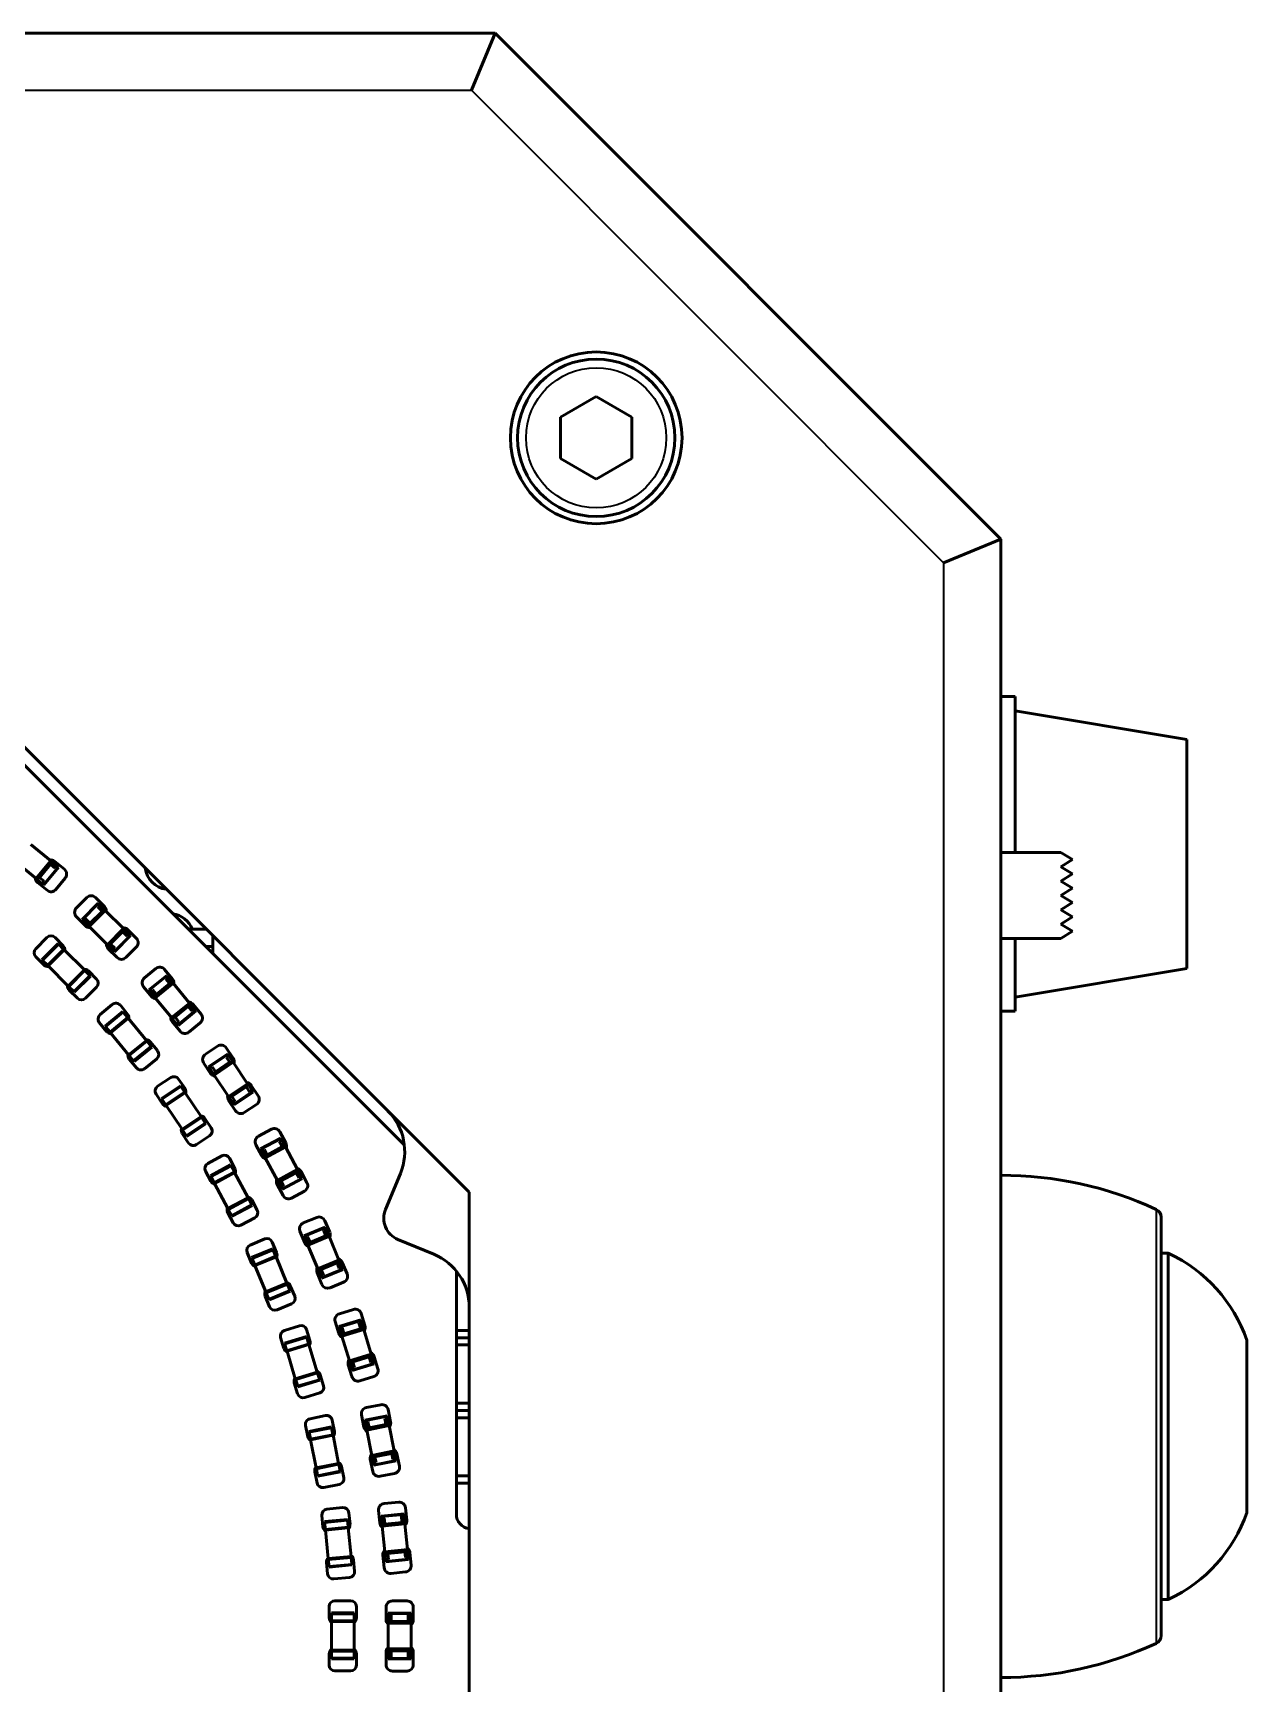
# Model space of a CAD drawing. Header units: inches. Extents: x -20.7 to 49, y -43 to 17.2.
# Drawn here: x 21.24 to 26.25, y -18.86 to -12.05 of the extents above; entities that cross this region are included whole.
import ezdxf

# ---------------------------------------------------------------- set-up
doc = ezdxf.new("R2010")
doc.units = ezdxf.units.IN
doc.header["$MEASUREMENT"] = 0
doc.layers.add('Visible (ANSI)', color=7, linetype='Continuous', lineweight=50)
doc.layers.add('Visible Narrow (ANSI)', color=7, linetype='Continuous', lineweight=35)

msp = doc.modelspace()

# ---------------------------------------------------------------- linework, layer by layer
at = {"layer": 'Visible (ANSI)'}
for p, q in [((23.1469, -12.0509), (14.0944, -12.0509)), ((23.1469, -12.0509), (23.0491, -12.2871)), ((25.2349, -14.1388), (23.1469, -12.0509)), ((23.4169, -13.636), (23.5645, -13.5508)), ((23.5645, -13.5508), (23.7122, -13.636)), ((23.4169, -13.8065), (23.4169, -13.636)), ((23.7122, -13.636), (23.7122, -13.8065)), ((23.5645, -13.8917), (23.4169, -13.8065)), ((23.7122, -13.8065), (23.5645, -13.8917)), ((25.2349, -14.1388), (24.9986, -14.2367)), ((25.2349, -23.1914), (25.2349, -14.1388)), ((20.4514, -14.2454), (23.0404, -16.8344)), ((20.6454, -14.5129), (22.7729, -16.6404)), ((25.2349, -14.7884), (25.2939, -14.7884)), ((25.2939, -15.4322), (25.2939, -14.7884)), ((26.0026, -14.9656), (25.2939, -14.8475)), ((26.0026, -15.9105), (26.0026, -14.9656)), ((21.2309, -15.3993), (21.3131, -15.4668)), ((25.2349, -15.4322), (25.4829, -15.4322)), ((25.5301, -15.4617), (25.4829, -15.4322)), ((25.4829, -15.4912), (25.5301, -15.4617)), ((21.171, -15.4724), (21.2531, -15.5398)), ((21.3131, -15.4668), (21.2531, -15.5398)), ((21.2652, -15.5344), (21.3101, -15.4797)), ((21.2851, -15.566), (21.345, -15.493)), ((21.3176, -15.4705), (21.3101, -15.4797)), ((21.3129, -15.4819), (21.3101, -15.4797)), ((21.3129, -15.4819), (21.3307, -15.4965)), ((21.3131, -15.4668), (21.3176, -15.4705)), ((21.3176, -15.4705), (21.3382, -15.4874)), ((21.3295, -15.4688), (21.3695, -15.5016)), ((21.3307, -15.4965), (21.3382, -15.4874)), ((21.3382, -15.4874), (21.3423, -15.4908)), ((21.3423, -15.4908), (21.345, -15.493)), ((25.5301, -15.5208), (25.4829, -15.4912)), ((25.4829, -15.5503), (25.5301, -15.5208)), ((21.2531, -15.5398), (21.2577, -15.5436)), ((21.2652, -15.5344), (21.2577, -15.5436)), ((21.2577, -15.5436), (21.2782, -15.5604)), ((21.2983, -15.5883), (21.2583, -15.5556)), ((21.2679, -15.5367), (21.2652, -15.5344)), ((21.2857, -15.5513), (21.2679, -15.5367)), ((21.2782, -15.5604), (21.2857, -15.5513)), ((21.2782, -15.5604), (21.2823, -15.5638)), ((21.2823, -15.5638), (21.2851, -15.566)), ((21.3731, -15.538), (21.3347, -15.5848)), ((25.5301, -15.5798), (25.4829, -15.5503)), ((25.4829, -15.6094), (25.5301, -15.5798)), ((21.4189, -15.6611), (21.4617, -15.6183)), ((21.4424, -15.7086), (21.5092, -15.6418)), ((21.4982, -15.6183), (21.5348, -15.6548)), ((21.5155, -15.6481), (21.5071, -15.6564)), ((21.5071, -15.6564), (21.5234, -15.6727)), ((21.5117, -15.6443), (21.5092, -15.6418)), ((21.5117, -15.6443), (21.5155, -15.6481)), ((21.5155, -15.6481), (21.5342, -15.6669)), ((21.5342, -15.6669), (21.5259, -15.6752)), ((21.5342, -15.6669), (21.5384, -15.671)), ((25.5301, -15.6389), (25.4829, -15.6094)), ((25.4829, -15.6684), (25.5301, -15.6389)), ((21.4554, -15.7342), (21.4189, -15.6976)), ((21.4449, -15.7111), (21.4424, -15.7086)), ((21.4449, -15.7111), (21.4486, -15.7149)), ((21.457, -15.7065), (21.4486, -15.7149)), ((21.4486, -15.7149), (21.4674, -15.7337)), ((21.4733, -15.7228), (21.457, -15.7065)), ((21.4758, -15.7253), (21.4674, -15.7337)), ((21.4674, -15.7337), (21.4716, -15.7378)), ((21.5384, -15.671), (21.4716, -15.7378)), ((21.4758, -15.7253), (21.4733, -15.7228)), ((21.4758, -15.7253), (21.5259, -15.6752)), ((21.5259, -15.6752), (21.5234, -15.6727)), ((21.5384, -15.671), (21.6136, -15.7462)), ((25.5301, -15.6979), (25.4829, -15.6684)), ((25.4829, -15.7275), (25.5301, -15.6979)), ((25.5301, -15.757), (25.4829, -15.7275)), ((21.2516, -15.8293), (21.2976, -15.7834)), ((21.331, -15.7834), (21.3644, -15.8168)), ((21.4716, -15.7378), (21.5468, -15.813)), ((21.6136, -15.7462), (21.5468, -15.813)), ((21.5593, -15.8088), (21.6094, -15.7587)), ((21.576, -15.8422), (21.6428, -15.7754)), ((21.6178, -15.7504), (21.6094, -15.7587)), ((21.6119, -15.7612), (21.6094, -15.7587)), ((21.6119, -15.7612), (21.6282, -15.7775)), ((21.6136, -15.7462), (21.6178, -15.7504)), ((21.6178, -15.7504), (21.6366, -15.7692)), ((21.6282, -15.7775), (21.6366, -15.7692)), ((21.6298, -15.7498), (21.6663, -15.7864)), ((21.6366, -15.7692), (21.6403, -15.7729)), ((21.6403, -15.7729), (21.6428, -15.7754)), ((21.955, -15.749), (21.8814, -15.749)), ((21.9823, -15.7763), (21.9823, -15.8499)), ((25.2349, -15.7865), (25.4829, -15.7865)), ((25.2939, -16.0877), (25.2939, -15.7865)), ((25.4829, -15.7865), (25.5301, -15.757)), ((21.285, -15.8961), (21.2516, -15.8627)), ((21.2767, -15.8752), (21.3435, -15.8084)), ((21.3018, -15.9003), (21.3686, -15.8335)), ((21.3473, -15.8122), (21.3435, -15.8084)), ((21.3473, -15.8122), (21.3648, -15.8297)), ((21.3648, -15.8297), (21.3686, -15.8335)), ((21.3686, -15.8335), (21.4521, -15.917)), ((21.5468, -15.813), (21.551, -15.8172)), ((21.587, -15.8657), (21.5504, -15.8292)), ((21.5593, -15.8088), (21.551, -15.8172)), ((21.551, -15.8172), (21.5697, -15.836)), ((21.5618, -15.8113), (21.5593, -15.8088)), ((21.5781, -15.8276), (21.5618, -15.8113)), ((21.5697, -15.836), (21.5781, -15.8276)), ((21.5697, -15.836), (21.5735, -15.8397)), ((21.5735, -15.8397), (21.576, -15.8422)), ((21.6663, -15.8229), (21.6235, -15.8657)), ((21.9523, -15.8198), (21.9823, -15.8198)), ((21.2805, -15.879), (21.2767, -15.8752)), ((21.2805, -15.879), (21.298, -15.8965)), ((21.298, -15.8965), (21.3018, -15.9003)), ((21.3018, -15.9003), (21.3853, -15.9838)), ((21.3853, -15.9838), (21.4521, -15.917)), ((21.4558, -15.9207), (21.4521, -15.917)), ((21.4558, -15.9207), (21.4734, -15.9383)), ((21.4688, -15.9212), (21.5022, -15.9546)), ((21.4734, -15.9383), (21.4771, -15.942)), ((21.6999, -15.95), (21.7466, -15.9116)), ((21.7186, -15.9995), (21.7916, -15.9396)), ((21.783, -15.9151), (21.8158, -15.9551)), ((21.7939, -15.9423), (21.7916, -15.9396)), ((26.0026, -15.9105), (25.2939, -16.0286)), ((21.389, -15.9876), (21.3853, -15.9838)), ((21.389, -15.9876), (21.4066, -16.0051)), ((21.4229, -16.0339), (21.3894, -16.0005)), ((21.4066, -16.0051), (21.4103, -16.0089)), ((21.4103, -16.0089), (21.4771, -15.942)), ((21.5022, -15.988), (21.4563, -16.0339)), ((21.7291, -16.0263), (21.6963, -15.9863)), ((21.7208, -16.0023), (21.7186, -15.9995)), ((21.7208, -16.0023), (21.7242, -16.0064)), ((21.7333, -15.9989), (21.7242, -16.0064)), ((21.7242, -16.0064), (21.7411, -16.0269)), ((21.7479, -16.0167), (21.7333, -15.9989)), ((21.8178, -15.9715), (21.7448, -16.0315)), ((21.7502, -16.0194), (21.805, -15.9745)), ((21.7972, -15.9464), (21.7881, -15.9539)), ((21.7881, -15.9539), (21.8027, -15.9717)), ((21.7939, -15.9423), (21.7972, -15.9464)), ((21.7972, -15.9464), (21.8141, -15.967)), ((21.805, -15.9745), (21.8027, -15.9717)), ((21.8141, -15.967), (21.805, -15.9745)), ((21.8141, -15.967), (21.8178, -15.9715)), ((21.8178, -15.9715), (21.8853, -16.0537)), ((21.5169, -16.1008), (21.5671, -16.0596)), ((21.6004, -16.0629), (21.6303, -16.0994)), ((21.7502, -16.0194), (21.7411, -16.0269)), ((21.7411, -16.0269), (21.7448, -16.0315)), ((21.7448, -16.0315), (21.8122, -16.1137)), ((21.7502, -16.0194), (21.7479, -16.0167)), ((21.8853, -16.0537), (21.8122, -16.1137)), ((21.8251, -16.1107), (21.8799, -16.0658)), ((21.889, -16.0583), (21.8799, -16.0658)), ((21.8821, -16.0685), (21.8799, -16.0658)), ((21.8821, -16.0685), (21.8967, -16.0863)), ((21.8853, -16.0537), (21.889, -16.0583)), ((21.889, -16.0583), (21.9059, -16.0788)), ((21.901, -16.0589), (21.9338, -16.0989)), ((21.5436, -16.1706), (21.5136, -16.1341)), ((21.5373, -16.149), (21.6104, -16.089)), ((21.5598, -16.1764), (21.6328, -16.1164)), ((21.6137, -16.0931), (21.6104, -16.089)), ((21.6137, -16.0931), (21.6295, -16.1123)), ((21.6295, -16.1123), (21.6328, -16.1164)), ((21.6328, -16.1164), (21.7078, -16.2077)), ((21.8122, -16.1137), (21.816, -16.1182)), ((21.8471, -16.1701), (21.8143, -16.1301)), ((21.8251, -16.1107), (21.816, -16.1182)), ((21.816, -16.1182), (21.8328, -16.1388)), ((21.8274, -16.1135), (21.8251, -16.1107)), ((21.842, -16.1313), (21.8274, -16.1135)), ((21.8328, -16.1388), (21.842, -16.1313)), ((21.8328, -16.1388), (21.8362, -16.1429)), ((21.8362, -16.1429), (21.8385, -16.1456)), ((21.8385, -16.1456), (21.9115, -16.0857)), ((21.9302, -16.1352), (21.8834, -16.1736)), ((21.8967, -16.0863), (21.9059, -16.0788)), ((21.9059, -16.0788), (21.9093, -16.0829)), ((21.9093, -16.0829), (21.9115, -16.0857)), ((25.2349, -16.0877), (25.2939, -16.0877)), ((21.5407, -16.1531), (21.5373, -16.149)), ((21.5407, -16.1531), (21.5564, -16.1723)), ((21.5564, -16.1723), (21.5598, -16.1764)), ((21.5598, -16.1764), (21.6347, -16.2677)), ((21.6347, -16.2677), (21.7078, -16.2077)), ((21.7111, -16.2118), (21.7078, -16.2077)), ((21.7111, -16.2118), (21.7269, -16.231)), ((21.6381, -16.2718), (21.6347, -16.2677)), ((21.6381, -16.2718), (21.6538, -16.291)), ((21.6572, -16.2951), (21.7302, -16.2351)), ((21.724, -16.2135), (21.754, -16.25)), ((21.7269, -16.231), (21.7302, -16.2351)), ((21.9512, -16.265), (22.0015, -16.2313)), ((21.9649, -16.3161), (22.0435, -16.2636)), ((22.0373, -16.2385), (22.066, -16.2814)), ((22.0484, -16.271), (22.0386, -16.2776)), ((22.0386, -16.2776), (22.0514, -16.2967)), ((22.0455, -16.2666), (22.0435, -16.2636)), ((22.0455, -16.2666), (22.0484, -16.271)), ((22.0484, -16.271), (22.0632, -16.2931)), ((21.6672, -16.3212), (21.6372, -16.2847)), ((21.6538, -16.291), (21.6572, -16.2951)), ((21.7507, -16.2833), (21.7005, -16.3245)), ((21.9727, -16.3438), (21.944, -16.3008)), ((21.9669, -16.3191), (21.9649, -16.3161)), ((21.9669, -16.3191), (21.9698, -16.3235)), ((21.9797, -16.3169), (21.9698, -16.3235)), ((21.9698, -16.3235), (21.9846, -16.3456)), ((21.9925, -16.3361), (21.9797, -16.3169)), ((21.9944, -16.339), (21.9846, -16.3456)), ((21.9846, -16.3456), (21.9879, -16.3505)), ((22.0665, -16.298), (21.9879, -16.3505)), ((21.9944, -16.339), (21.9925, -16.3361)), ((21.9944, -16.339), (22.0534, -16.2997)), ((22.0534, -16.2997), (22.0514, -16.2967)), ((22.0632, -16.2931), (22.0534, -16.2997)), ((22.0632, -16.2931), (22.0665, -16.298)), ((22.0665, -16.298), (22.1255, -16.3864)), ((21.7543, -16.397), (21.8083, -16.3609)), ((21.7699, -16.447), (21.8484, -16.3945)), ((21.841, -16.3674), (21.8673, -16.4067)), ((21.8514, -16.3989), (21.8484, -16.3945)), ((21.8514, -16.3989), (21.8652, -16.4195)), ((21.9879, -16.3505), (22.0469, -16.4389)), ((22.1255, -16.3864), (22.0469, -16.4389)), ((22.06, -16.4372), (22.119, -16.3979)), ((22.1288, -16.3913), (22.119, -16.3979)), ((22.1209, -16.4008), (22.119, -16.3979)), ((22.1209, -16.4008), (22.1337, -16.42)), ((22.1255, -16.3864), (22.1288, -16.3913)), ((22.1288, -16.3913), (22.1436, -16.4134)), ((22.1337, -16.42), (22.1436, -16.4134)), ((22.1407, -16.3931), (22.1694, -16.4361)), ((22.1436, -16.4134), (22.1465, -16.4178)), ((21.774, -16.4691), (21.7477, -16.4298)), ((21.7728, -16.4514), (21.7699, -16.447)), ((21.7728, -16.4514), (21.7866, -16.472)), ((21.7866, -16.472), (21.7895, -16.4764)), ((21.7895, -16.4764), (21.8681, -16.4239)), ((21.7895, -16.4764), (21.8552, -16.5746)), ((21.8652, -16.4195), (21.8681, -16.4239)), ((21.8681, -16.4239), (21.9337, -16.5221)), ((22.0469, -16.4389), (22.0502, -16.4438)), ((22.0761, -16.4984), (22.0474, -16.4555)), ((22.06, -16.4372), (22.0502, -16.4438)), ((22.0502, -16.4438), (22.065, -16.4659)), ((22.062, -16.4402), (22.06, -16.4372)), ((22.0748, -16.4593), (22.062, -16.4402)), ((22.065, -16.4659), (22.0748, -16.4593)), ((22.065, -16.4659), (22.0679, -16.4703)), ((22.0679, -16.4703), (22.0699, -16.4733)), ((22.0699, -16.4733), (22.1485, -16.4208)), ((22.1622, -16.4719), (22.1119, -16.5056)), ((22.1465, -16.4178), (22.1485, -16.4208)), ((21.8552, -16.5746), (21.9337, -16.5221)), ((21.8749, -16.6041), (21.9534, -16.5516)), ((21.9367, -16.5265), (21.9337, -16.5221)), ((21.9367, -16.5265), (21.9505, -16.5472)), ((21.9493, -16.5295), (21.9755, -16.5688)), ((21.9505, -16.5472), (21.9534, -16.5516)), ((21.8581, -16.579), (21.8552, -16.5746)), ((21.8823, -16.6311), (21.856, -16.5918)), ((21.8581, -16.579), (21.8719, -16.5997)), ((21.8719, -16.5997), (21.8749, -16.6041)), ((21.969, -16.6015), (21.915, -16.6376)), ((22.1704, -16.6031), (22.2237, -16.5745)), ((22.1791, -16.6553), (22.2624, -16.6108)), ((22.2666, -16.6186), (22.2561, -16.6242)), ((22.2587, -16.5851), (22.2831, -16.6307)), ((22.2641, -16.6139), (22.2624, -16.6108)), ((22.2641, -16.6139), (22.2666, -16.6186)), ((22.2666, -16.6186), (22.2791, -16.6421)), ((21.9614, -16.7151), (22.0187, -16.6844)), ((22.1841, -16.6836), (22.1598, -16.638)), ((22.1807, -16.6585), (22.1791, -16.6553)), ((22.1807, -16.6585), (22.1832, -16.6632)), ((22.1936, -16.6576), (22.1832, -16.6632)), ((22.1832, -16.6632), (22.1958, -16.6866)), ((22.2045, -16.6779), (22.1936, -16.6576)), ((22.2062, -16.681), (22.1958, -16.6866)), ((22.1958, -16.6866), (22.1985, -16.6918)), ((22.2819, -16.6473), (22.1985, -16.6918)), ((22.2062, -16.681), (22.2045, -16.6779)), ((22.2062, -16.681), (22.2687, -16.6476)), ((22.2561, -16.6242), (22.267, -16.6445)), ((22.2687, -16.6476), (22.267, -16.6445)), ((22.2791, -16.6421), (22.2687, -16.6476)), ((22.2791, -16.6421), (22.2819, -16.6473)), ((22.2819, -16.6473), (22.332, -16.741)), ((21.974, -16.7887), (21.9517, -16.747)), ((21.9721, -16.7663), (22.0554, -16.7217)), ((21.9888, -16.7975), (22.0721, -16.753)), ((22.0507, -16.6941), (22.073, -16.7358)), ((22.0579, -16.7264), (22.0554, -16.7217)), ((22.0579, -16.7264), (22.0696, -16.7483)), ((22.0696, -16.7483), (22.0721, -16.753)), ((22.0721, -16.753), (22.1278, -16.8572)), ((22.1985, -16.6918), (22.2486, -16.7856)), ((22.332, -16.741), (22.2486, -16.7856)), ((22.2618, -16.7852), (22.3243, -16.7518)), ((22.3348, -16.7462), (22.3243, -16.7518)), ((22.326, -16.7549), (22.3243, -16.7518)), ((22.326, -16.7549), (22.3369, -16.7752)), ((22.332, -16.741), (22.3348, -16.7462)), ((22.3348, -16.7462), (22.3473, -16.7697)), ((22.3464, -16.7492), (22.3708, -16.7948)), ((22.7563, -16.7565), (22.6947, -16.9053)), ((21.9746, -16.771), (21.9721, -16.7663)), ((21.9746, -16.771), (21.9863, -16.7929)), ((21.9863, -16.7929), (21.9888, -16.7975)), ((21.9888, -16.7975), (22.0445, -16.9017)), ((22.2718, -16.8477), (22.2474, -16.8021)), ((22.2486, -16.7856), (22.2514, -16.7908)), ((22.2618, -16.7852), (22.2514, -16.7908)), ((22.2514, -16.7908), (22.264, -16.8142)), ((22.2635, -16.7883), (22.2618, -16.7852)), ((22.2744, -16.8086), (22.2635, -16.7883)), ((22.264, -16.8142), (22.2744, -16.8086)), ((22.264, -16.8142), (22.2665, -16.8189)), ((22.2665, -16.8189), (22.2681, -16.822)), ((22.2681, -16.822), (22.3515, -16.7775)), ((22.3369, -16.7752), (22.3473, -16.7697)), ((22.3473, -16.7697), (22.3498, -16.7743)), ((22.3498, -16.7743), (22.3515, -16.7775)), ((22.0445, -16.9017), (22.1278, -16.8572)), ((22.0612, -16.933), (22.1445, -16.8884)), ((22.1303, -16.8618), (22.1278, -16.8572)), ((22.1303, -16.8618), (22.142, -16.8837)), ((22.142, -16.8837), (22.1445, -16.8884)), ((22.1426, -16.866), (22.1648, -16.9077)), ((22.3602, -16.8297), (22.3068, -16.8583)), ((23.0404, -16.8344), (23.0404, -20.4958)), ((22.0659, -16.9606), (22.0436, -16.9189)), ((22.047, -16.9064), (22.0445, -16.9017)), ((22.047, -16.9064), (22.0587, -16.9283)), ((22.0587, -16.9283), (22.0612, -16.933)), ((22.1551, -16.9396), (22.0978, -16.9703)), ((22.3554, -16.961), (22.4113, -16.9379)), ((22.4451, -16.9519), (22.4648, -16.9996)), ((25.8963, -18.6636), (25.8963, -16.9369)), ((22.1364, -17.0519), (22.1965, -17.027)), ((22.3612, -17.0425), (22.3414, -16.9948)), ((22.3589, -17.0139), (22.4462, -16.9778)), ((22.3603, -17.0172), (22.3589, -17.0139)), ((22.3603, -17.0172), (22.3623, -17.0221)), ((22.3732, -17.0176), (22.3623, -17.0221)), ((22.3623, -17.0221), (22.3725, -17.0467)), ((22.382, -17.0389), (22.3732, -17.0176)), ((22.462, -17.016), (22.3747, -17.0521)), ((22.3834, -17.0421), (22.4488, -17.015)), ((22.4496, -16.9859), (22.4387, -16.9905)), ((22.4387, -16.9905), (22.4475, -17.0117)), ((22.4476, -16.981), (22.4462, -16.9778)), ((22.4488, -17.015), (22.4475, -17.0117)), ((22.4476, -16.981), (22.4496, -16.9859)), ((22.4598, -17.0105), (22.4488, -17.015)), ((22.4496, -16.9859), (22.4598, -17.0105)), ((22.4598, -17.0105), (22.462, -17.016)), ((22.462, -17.016), (22.5027, -17.1142)), ((22.7458, -17.0287), (22.8946, -17.0904)), ((22.1417, -17.1264), (22.1237, -17.0827)), ((22.142, -17.1039), (22.2293, -17.0677)), ((22.2273, -17.0398), (22.2454, -17.0835)), ((22.2313, -17.0727), (22.2293, -17.0677)), ((22.2313, -17.0727), (22.2408, -17.0956)), ((22.2408, -17.0956), (22.2429, -17.1005)), ((22.3834, -17.0421), (22.3725, -17.0467)), ((22.3725, -17.0467), (22.3747, -17.0521)), ((22.3747, -17.0521), (22.4154, -17.1503)), ((22.3834, -17.0421), (22.382, -17.0389)), ((25.9232, -17.0857), (25.8963, -17.0857)), ((22.144, -17.1088), (22.142, -17.1039)), ((22.144, -17.1088), (22.1535, -17.1317)), ((22.1535, -17.1317), (22.1556, -17.1366)), ((22.1556, -17.1366), (22.2429, -17.1005)), ((22.1556, -17.1366), (22.2008, -17.2458)), ((22.2429, -17.1005), (22.2881, -17.2096)), ((22.4324, -17.2144), (22.4126, -17.1667)), ((22.5027, -17.1142), (22.4154, -17.1503)), ((22.4154, -17.1503), (22.4177, -17.1558)), ((22.4286, -17.1513), (22.4177, -17.1558)), ((22.4177, -17.1558), (22.4278, -17.1803)), ((22.4286, -17.1513), (22.494, -17.1241)), ((22.4299, -17.1545), (22.4286, -17.1513)), ((22.4387, -17.1758), (22.4299, -17.1545)), ((22.4312, -17.1885), (22.5185, -17.1524)), ((22.505, -17.1196), (22.494, -17.1241)), ((22.4954, -17.1274), (22.494, -17.1241)), ((22.4954, -17.1274), (22.5042, -17.1487)), ((22.5027, -17.1142), (22.505, -17.1196)), ((22.5042, -17.1487), (22.5151, -17.1442)), ((22.505, -17.1196), (22.5151, -17.1442)), ((22.5151, -17.1442), (22.5172, -17.1491)), ((22.5162, -17.1237), (22.536, -17.1715)), ((22.5172, -17.1491), (22.5185, -17.1524)), ((22.9873, -17.1593), (22.9873, -18.1631)), ((22.9913, -17.1644), (22.9873, -17.1644)), ((22.9874, -17.1595), (22.9874, -18.0344)), ((22.2008, -17.2458), (22.2881, -17.2096)), ((22.2901, -17.2145), (22.2881, -17.2096)), ((22.2901, -17.2145), (22.2996, -17.2374)), ((22.3019, -17.2199), (22.32, -17.2635)), ((22.4278, -17.1803), (22.4387, -17.1758)), ((22.4278, -17.1803), (22.4299, -17.1852)), ((22.4299, -17.1852), (22.4312, -17.1885)), ((22.522, -17.2052), (22.4661, -17.2284)), ((22.2163, -17.3064), (22.1982, -17.2628)), ((22.2028, -17.2507), (22.2008, -17.2458)), ((22.2028, -17.2507), (22.2123, -17.2736)), ((22.2123, -17.2736), (22.2143, -17.2785)), ((22.2143, -17.2785), (22.3016, -17.2423)), ((22.3072, -17.2944), (22.2472, -17.3192)), ((22.2996, -17.2374), (22.3016, -17.2423)), ((22.5022, -17.4171), (22.4872, -17.3677)), ((22.5027, -17.3884), (22.5932, -17.361)), ((22.5044, -17.3354), (22.5623, -17.3179)), ((22.5957, -17.3694), (22.5844, -17.3729)), ((22.5942, -17.3644), (22.5932, -17.361)), ((22.5942, -17.3644), (22.5957, -17.3694)), ((22.5946, -17.3351), (22.6096, -17.3845)), ((22.5957, -17.3694), (22.6034, -17.3949)), ((22.2756, -17.4789), (22.2618, -17.4337)), ((22.2776, -17.4042), (22.3398, -17.3854)), ((22.278, -17.4566), (22.3685, -17.4291)), ((22.37, -17.4342), (22.3685, -17.4291)), ((22.3692, -17.4011), (22.3829, -17.4463)), ((22.37, -17.4342), (22.3772, -17.4579)), ((22.5038, -17.3918), (22.5027, -17.3884)), ((22.5038, -17.3918), (22.5053, -17.3969)), ((22.5166, -17.3934), (22.5053, -17.3969)), ((22.5053, -17.3969), (22.513, -17.4223)), ((22.5243, -17.4189), (22.513, -17.4223)), ((22.513, -17.4223), (22.5147, -17.428)), ((22.6052, -17.4005), (22.5147, -17.428)), ((22.5147, -17.428), (22.5456, -17.5297)), ((22.5233, -17.4155), (22.5166, -17.3934)), ((22.5243, -17.4189), (22.5233, -17.4155)), ((22.5243, -17.4189), (22.5921, -17.3983)), ((22.5844, -17.3729), (22.5911, -17.3949)), ((22.5921, -17.3983), (22.5911, -17.3949)), ((22.6034, -17.3949), (22.5921, -17.3983)), ((22.6034, -17.3949), (22.6052, -17.4005)), ((22.6052, -17.4005), (22.636, -17.5022)), ((23.0404, -17.4044), (22.9873, -17.4044)), ((23.0404, -17.4344), (22.9874, -17.4344)), ((22.2796, -17.4616), (22.278, -17.4566)), ((22.2796, -17.4616), (22.2868, -17.4854)), ((22.2868, -17.4854), (22.2883, -17.4905)), ((22.2883, -17.4905), (22.3787, -17.463)), ((22.2883, -17.4905), (22.3226, -17.6035)), ((22.3772, -17.4579), (22.3787, -17.463)), ((22.3787, -17.463), (22.413, -17.5761)), ((22.636, -17.5022), (22.5456, -17.5297)), ((22.636, -17.5022), (22.6377, -17.5079)), ((23.0404, -17.4644), (22.9873, -17.4644)), ((26.2506, -18.1526), (26.2506, -17.4479)), ((22.5562, -17.5951), (22.5412, -17.5457)), ((22.5456, -17.5297), (22.5473, -17.5353)), ((22.5586, -17.5319), (22.5473, -17.5353)), ((22.5473, -17.5353), (22.555, -17.5608)), ((22.555, -17.5608), (22.5663, -17.5573)), ((22.555, -17.5608), (22.5566, -17.5658)), ((22.5566, -17.5658), (22.5576, -17.5692)), ((22.5576, -17.5692), (22.648, -17.5418)), ((22.5586, -17.5319), (22.6264, -17.5113)), ((22.5596, -17.5353), (22.5586, -17.5319)), ((22.5663, -17.5573), (22.5596, -17.5353)), ((22.6377, -17.5079), (22.6264, -17.5113)), ((22.6275, -17.5147), (22.6264, -17.5113)), ((22.6275, -17.5147), (22.6341, -17.5368)), ((22.6341, -17.5368), (22.6454, -17.5333)), ((22.6377, -17.5079), (22.6454, -17.5333)), ((22.6454, -17.5333), (22.647, -17.5384)), ((22.647, -17.5384), (22.648, -17.5418)), ((22.6486, -17.5131), (22.6636, -17.5625)), ((22.3321, -17.6654), (22.3184, -17.6202)), ((22.3226, -17.6035), (22.413, -17.5761)), ((22.3242, -17.6086), (22.3226, -17.6035)), ((22.3242, -17.6086), (22.3314, -17.6323)), ((22.3314, -17.6323), (22.3329, -17.6374)), ((22.3329, -17.6374), (22.4233, -17.61)), ((22.4146, -17.5811), (22.413, -17.5761)), ((22.4146, -17.5811), (22.4218, -17.6049)), ((22.4218, -17.6049), (22.4233, -17.61)), ((22.4258, -17.5876), (22.4395, -17.6328)), ((22.6463, -17.5948), (22.5884, -17.6123)), ((22.4238, -17.6623), (22.3616, -17.6811)), ((22.616, -17.7226), (22.6754, -17.7108)), ((23.0404, -17.7044), (22.9873, -17.7044)), ((22.3835, -17.7687), (22.4472, -17.7561)), ((22.475, -17.7746), (22.4842, -17.8209)), ((22.6058, -17.8037), (22.5957, -17.753)), ((22.6092, -17.7752), (22.7019, -17.7567)), ((22.6099, -17.7786), (22.6092, -17.7752)), ((22.6099, -17.7786), (22.6109, -17.7839)), ((22.7036, -17.7654), (22.692, -17.7677)), ((22.692, -17.7677), (22.6965, -17.7903)), ((22.7025, -17.7602), (22.7019, -17.7567)), ((22.7025, -17.7602), (22.7036, -17.7654)), ((22.7036, -17.7654), (22.7088, -17.7915)), ((22.7058, -17.7311), (22.7159, -17.7818)), ((23.0404, -17.7644), (22.9873, -17.7644)), ((23.0404, -17.7344), (22.9874, -17.7344)), ((22.3742, -17.8428), (22.365, -17.7965)), ((22.3788, -17.8208), (22.4715, -17.8024)), ((22.3799, -17.826), (22.3788, -17.8208)), ((22.3799, -17.826), (22.3847, -17.8504)), ((22.3858, -17.8556), (22.4784, -17.8372)), ((22.4726, -17.8076), (22.4715, -17.8024)), ((22.4726, -17.8076), (22.4774, -17.8319)), ((22.4774, -17.8319), (22.4784, -17.8372)), ((22.4784, -17.8372), (22.5015, -17.953)), ((22.6225, -17.7815), (22.6109, -17.7839)), ((22.6109, -17.7839), (22.6161, -17.8099)), ((22.6277, -17.8076), (22.6161, -17.8099)), ((22.6161, -17.8099), (22.6172, -17.8157)), ((22.7099, -17.7973), (22.6172, -17.8157)), ((22.6172, -17.8157), (22.638, -17.92)), ((22.627, -17.8041), (22.6225, -17.7815)), ((22.6277, -17.8076), (22.627, -17.8041)), ((22.6277, -17.8076), (22.6972, -17.7938)), ((22.6972, -17.7938), (22.6965, -17.7903)), ((22.7088, -17.7915), (22.6972, -17.7938)), ((22.7088, -17.7915), (22.7099, -17.7973)), ((22.7099, -17.7973), (22.7307, -17.9015)), ((22.3847, -17.8504), (22.3858, -17.8556)), ((22.3858, -17.8556), (22.4088, -17.9714)), ((22.7307, -17.9015), (22.638, -17.92)), ((22.6507, -17.9235), (22.7202, -17.9096)), ((22.7318, -17.9073), (22.7202, -17.9096)), ((22.7209, -17.9131), (22.7202, -17.9096)), ((22.7209, -17.9131), (22.7254, -17.9357)), ((22.7307, -17.9015), (22.7318, -17.9073)), ((22.7318, -17.9073), (22.737, -17.9334)), ((22.7421, -17.9136), (22.7522, -17.9642)), ((22.4088, -17.9714), (22.5015, -17.953)), ((22.4098, -17.9766), (22.4088, -17.9714)), ((22.4098, -17.9766), (22.4147, -18.001)), ((22.5025, -17.9582), (22.5015, -17.953)), ((22.5025, -17.9582), (22.5074, -17.9825)), ((22.5074, -17.9825), (22.5084, -17.9877)), ((22.513, -17.9657), (22.5223, -18.0121)), ((22.6421, -17.9861), (22.632, -17.9355)), ((22.638, -17.92), (22.6391, -17.9258)), ((22.6507, -17.9235), (22.6391, -17.9258)), ((22.6391, -17.9258), (22.6443, -17.9518)), ((22.6443, -17.9518), (22.6559, -17.9495)), ((22.6443, -17.9518), (22.6454, -17.957)), ((22.6454, -17.957), (22.646, -17.9605)), ((22.646, -17.9605), (22.7387, -17.9421)), ((22.6514, -17.9269), (22.6507, -17.9235)), ((22.6559, -17.9495), (22.6514, -17.9269)), ((22.7254, -17.9357), (22.737, -17.9334)), ((22.737, -17.9334), (22.738, -17.9386)), ((22.738, -17.9386), (22.7387, -17.9421)), ((22.4122, -18.034), (22.403, -17.9876)), ((22.4147, -18.001), (22.4157, -18.0062)), ((22.4157, -18.0062), (22.5084, -17.9877)), ((22.5037, -18.0399), (22.44, -18.0525)), ((22.7319, -17.9946), (22.6725, -18.0064)), ((23.0404, -18.0044), (22.9873, -18.0044)), ((22.9873, -18.0344), (22.9874, -18.0344)), ((23.0404, -18.0344), (22.9874, -18.0344)), ((22.6892, -18.1189), (22.7494, -18.113)), ((22.4367, -18.2147), (22.432, -18.1677)), ((22.4435, -18.1932), (22.5375, -18.184)), ((22.4532, -18.1418), (22.5179, -18.1355)), ((22.538, -18.1893), (22.5375, -18.184)), ((22.5437, -18.1567), (22.5483, -18.2037)), ((22.6711, -18.1986), (22.666, -18.1471)), ((22.6772, -18.1705), (22.7712, -18.1612)), ((22.6775, -18.174), (22.6772, -18.1705)), ((22.6775, -18.174), (22.6781, -18.1793)), ((22.6898, -18.1782), (22.6781, -18.1793)), ((22.6781, -18.1793), (22.6807, -18.2058)), ((22.6921, -18.2011), (22.6898, -18.1782)), ((22.7721, -18.1701), (22.7603, -18.1712)), ((22.7603, -18.1712), (22.7626, -18.1941)), ((22.7716, -18.1648), (22.7712, -18.1612)), ((22.7716, -18.1648), (22.7721, -18.1701)), ((22.7721, -18.1701), (22.7747, -18.1965)), ((22.7777, -18.1361), (22.7827, -18.1876)), ((22.444, -18.1985), (22.4435, -18.1932)), ((22.444, -18.1985), (22.4464, -18.2232)), ((22.4464, -18.2232), (22.4469, -18.2285)), ((22.4469, -18.2285), (22.541, -18.2192)), ((22.4469, -18.2285), (22.4585, -18.3461)), ((22.538, -18.1893), (22.5404, -18.214)), ((22.5404, -18.214), (22.541, -18.2192)), ((22.541, -18.2192), (22.5525, -18.3368)), ((22.6924, -18.2046), (22.6807, -18.2058)), ((22.6807, -18.2058), (22.6812, -18.2116)), ((22.7753, -18.2024), (22.6812, -18.2116)), ((22.6812, -18.2116), (22.6917, -18.3174)), ((22.6924, -18.2046), (22.6921, -18.2011)), ((22.6924, -18.2046), (22.7629, -18.1977)), ((22.7629, -18.1977), (22.7626, -18.1941)), ((22.7747, -18.1965), (22.7629, -18.1977)), ((22.7747, -18.1965), (22.7753, -18.2024)), ((22.7753, -18.2024), (22.7857, -18.3082)), ((22.7857, -18.3082), (22.6917, -18.3174)), ((22.6917, -18.3174), (22.6922, -18.3233)), ((22.704, -18.3222), (22.6922, -18.3233)), ((22.6922, -18.3233), (22.6948, -18.3498)), ((22.704, -18.3222), (22.7745, -18.3152)), ((22.7043, -18.3257), (22.704, -18.3222)), ((22.7863, -18.314), (22.7745, -18.3152)), ((22.7749, -18.3187), (22.7745, -18.3152)), ((22.7749, -18.3187), (22.7771, -18.3417)), ((22.7857, -18.3082), (22.7863, -18.314)), ((22.7863, -18.314), (22.7889, -18.3405)), ((22.7959, -18.3213), (22.801, -18.3727)), ((22.4558, -18.4086), (22.4511, -18.3616)), ((22.4585, -18.3461), (22.5525, -18.3368)), ((22.459, -18.3513), (22.4585, -18.3461)), ((22.459, -18.3513), (22.4615, -18.376)), ((22.4615, -18.376), (22.462, -18.3813)), ((22.462, -18.3813), (22.556, -18.3721)), ((22.5531, -18.3421), (22.5525, -18.3368)), ((22.5531, -18.3421), (22.5555, -18.3668)), ((22.5555, -18.3668), (22.556, -18.3721)), ((22.5628, -18.3506), (22.5674, -18.3976)), ((22.6893, -18.3837), (22.6842, -18.3323)), ((22.6948, -18.3498), (22.7066, -18.3486)), ((22.6948, -18.3498), (22.6954, -18.355)), ((22.6954, -18.355), (22.6957, -18.3586)), ((22.6957, -18.3586), (22.7898, -18.3493)), ((22.7066, -18.3486), (22.7043, -18.3257)), ((22.7771, -18.3417), (22.7889, -18.3405)), ((22.7889, -18.3405), (22.7894, -18.3458)), ((22.7894, -18.3458), (22.7898, -18.3493)), ((22.5462, -18.4235), (22.4816, -18.4298)), ((22.7778, -18.4009), (22.7175, -18.4069)), ((22.486, -18.52), (22.551, -18.52)), ((22.7231, -18.5204), (22.7836, -18.5204)), ((25.9232, -18.5148), (25.8963, -18.5148)), ((22.4624, -18.5909), (22.4624, -18.5436)), ((22.4713, -18.5702), (22.5658, -18.5702)), ((22.4713, -18.5755), (22.4713, -18.5702)), ((22.4713, -18.5755), (22.4713, -18.6003)), ((22.5658, -18.5755), (22.5658, -18.5702)), ((22.5658, -18.5755), (22.5658, -18.6003)), ((22.5746, -18.5436), (22.5746, -18.5909)), ((22.6973, -18.5979), (22.6973, -18.5462)), ((22.7061, -18.5742), (22.7061, -18.5706)), ((22.7061, -18.5706), (22.8006, -18.5706)), ((22.7061, -18.5742), (22.7061, -18.5795)), ((22.7061, -18.5795), (22.7061, -18.606)), ((22.7179, -18.5795), (22.7061, -18.5795)), ((22.7179, -18.6025), (22.7179, -18.5795)), ((22.7888, -18.5795), (22.7888, -18.6025)), ((22.8006, -18.5795), (22.7888, -18.5795)), ((22.8006, -18.5742), (22.8006, -18.5706)), ((22.8006, -18.5742), (22.8006, -18.5795)), ((22.8006, -18.5795), (22.8006, -18.606)), ((22.8095, -18.5462), (22.8095, -18.5979)), ((22.4713, -18.6003), (22.4713, -18.6056)), ((22.4713, -18.6056), (22.4713, -18.7237)), ((22.4713, -18.6056), (22.5658, -18.6056)), ((22.5658, -18.6003), (22.5658, -18.6056)), ((22.5658, -18.6056), (22.5658, -18.7237)), ((22.7061, -18.606), (22.7061, -18.6119)), ((22.7179, -18.606), (22.7061, -18.606)), ((22.7061, -18.6119), (22.7061, -18.7182)), ((22.8006, -18.6119), (22.7061, -18.6119)), ((22.7179, -18.606), (22.7179, -18.6025)), ((22.7179, -18.606), (22.7888, -18.606)), ((22.7888, -18.606), (22.7888, -18.6025)), ((22.8006, -18.606), (22.7888, -18.606)), ((22.8006, -18.606), (22.8006, -18.6119)), ((22.8006, -18.6119), (22.8006, -18.7182)), ((22.4713, -18.7291), (22.4713, -18.7237)), ((22.4713, -18.7237), (22.5658, -18.7237)), ((22.4713, -18.7291), (22.4713, -18.7539)), ((22.5658, -18.7291), (22.5658, -18.7237)), ((22.5658, -18.7291), (22.5658, -18.7539)), ((22.6973, -18.7839), (22.6973, -18.7323)), ((22.7061, -18.7182), (22.7061, -18.7242)), ((22.8006, -18.7182), (22.7061, -18.7182)), ((22.7061, -18.7242), (22.7061, -18.7507)), ((22.7179, -18.7242), (22.7061, -18.7242)), ((22.7179, -18.7242), (22.7888, -18.7242)), ((22.7179, -18.7277), (22.7179, -18.7242)), ((22.7179, -18.7507), (22.7179, -18.7277)), ((22.8006, -18.7242), (22.7888, -18.7242)), ((22.7888, -18.7277), (22.7888, -18.7242)), ((22.7888, -18.7277), (22.7888, -18.7507)), ((22.8006, -18.7182), (22.8006, -18.7242)), ((22.8006, -18.7242), (22.8006, -18.7507)), ((22.8095, -18.7323), (22.8095, -18.7839)), ((22.4624, -18.7857), (22.4624, -18.7385)), ((22.4713, -18.7539), (22.4713, -18.7592)), ((22.4713, -18.7592), (22.5658, -18.7592)), ((22.5658, -18.7539), (22.5658, -18.7592)), ((22.5746, -18.7385), (22.5746, -18.7857)), ((22.7061, -18.7507), (22.7061, -18.756)), ((22.7061, -18.7507), (22.7179, -18.7507)), ((22.7061, -18.756), (22.7061, -18.7596)), ((22.7061, -18.7596), (22.8006, -18.7596)), ((22.7888, -18.7507), (22.8006, -18.7507)), ((22.8006, -18.7507), (22.8006, -18.756)), ((22.8006, -18.756), (22.8006, -18.7596)), ((22.551, -18.8094), (22.486, -18.8094)), ((22.7836, -18.8098), (22.7231, -18.8098))]:
    msp.add_line(p, q, dxfattribs=at)
for radius in [0.3543, 0.3248]:
    msp.add_circle((23.5645, -13.7213), radius, dxfattribs=at)
for centre, radius, start, end in [((21.3131, -15.4888), 0.0258, 50.62424, 99.54283), ((21.3531, -15.5216), 0.0258, 320.6241, 50.62574), ((21.8028, -15.4844), 0.1004, 187.3242, 262.6758), ((21.2747, -15.5356), 0.0258, 181.70697, 230.62574), ((21.3147, -15.5684), 0.0258, 230.62424, 320.62556), ((21.4372, -15.6794), 0.0258, 134.99959, 225.00041), ((21.48, -15.6366), 0.0258, 44.99959, 135.00041), ((21.5165, -15.6731), 0.0258, 356.08224, 45.00041), ((21.4737, -15.7159), 0.0258, 224.99959, 273.91776), ((21.8028, -15.7844), 0.1004, 20.66736, 81.54714), ((21.3143, -15.8001), 0.0236, 45.00034, 134.99966), ((21.6115, -15.7681), 0.0258, 44.99959, 93.91776), ((21.648, -15.8047), 0.0258, 314.99959, 45.00041), ((21.2683, -15.846), 0.0236, 135.00034, 224.99966), ((21.3477, -15.8335), 0.0236, 353.6824, 44.99966), ((21.5687, -15.8109), 0.0258, 176.08224, 225.00041), ((21.6052, -15.8475), 0.0258, 224.99959, 315.00041), ((21.3018, -15.8794), 0.0236, 225.00034, 276.3176), ((21.4521, -15.9379), 0.0236, 45.00034, 96.3176), ((21.763, -15.9315), 0.0258, 39.37426, 129.3759), ((21.4061, -15.9838), 0.0236, 173.6824, 224.99966), ((21.4855, -15.9713), 0.0236, 315.00034, 44.99966), ((21.7162, -15.9699), 0.0258, 129.37444, 219.37576), ((21.7958, -15.9715), 0.0258, 350.45717, 39.37576), ((21.4396, -16.0172), 0.0236, 225.00034, 314.99966), ((21.5821, -16.0779), 0.0236, 39.37499, 129.37516), ((21.749, -16.0099), 0.0258, 219.37426, 268.29303), ((21.881, -16.0753), 0.0258, 39.37426, 88.29303), ((21.5319, -16.1191), 0.0236, 129.37534, 219.37444), ((21.6121, -16.1144), 0.0236, 348.05704, 39.37444), ((21.8343, -16.1137), 0.0258, 170.45717, 219.37576), ((21.9138, -16.1153), 0.0258, 309.37444, 39.37576), ((21.5618, -16.1556), 0.0236, 219.37499, 270.69265), ((21.7057, -16.2285), 0.0236, 39.37499, 90.69265), ((21.867, -16.1537), 0.0258, 219.37426, 309.3759), ((21.6555, -16.2697), 0.0236, 168.05704, 219.37444), ((21.7357, -16.265), 0.0236, 309.37534, 39.37444), ((21.9655, -16.2864), 0.0258, 123.74988, 213.75012), ((22.0158, -16.2528), 0.0258, 33.74988, 123.75012), ((22.0445, -16.2958), 0.0258, 344.83246, 33.75012), ((21.6855, -16.3062), 0.0236, 219.37499, 309.37516), ((21.9942, -16.3294), 0.0258, 213.74988, 262.66792), ((21.7674, -16.4167), 0.0236, 123.75005, 213.7499), ((21.8214, -16.3806), 0.0236, 33.75073, 123.74922), ((21.8476, -16.4198), 0.0236, 342.4322, 33.7499), ((22.1192, -16.4075), 0.0258, 33.74988, 82.66792), ((21.7936, -16.4559), 0.0236, 213.75073, 265.06744), ((22.0689, -16.4411), 0.0258, 164.83246, 213.75012), ((22.1479, -16.4505), 0.0258, 303.74988, 33.75012), ((21.9297, -16.5426), 0.0236, 33.75073, 85.06744), ((22.0976, -16.4841), 0.0258, 213.74988, 303.75012), ((22.538, -16.6661), 0.2362, 337.5, 45), ((21.8756, -16.5787), 0.0236, 162.4322, 213.7499), ((21.9559, -16.5819), 0.0236, 303.75005, 33.7499), ((22.1825, -16.6259), 0.0258, 118.12419, 208.1255), ((22.2359, -16.5973), 0.0258, 28.12491, 118.12525), ((21.9019, -16.618), 0.0236, 213.75073, 303.74922), ((22.0299, -16.7053), 0.0236, 28.12537, 118.12452), ((22.2069, -16.6714), 0.0258, 208.12491, 257.04289), ((22.2603, -16.6429), 0.0258, 339.20697, 28.1255), ((21.9726, -16.7359), 0.0236, 118.12537, 208.12452), ((22.0521, -16.7469), 0.0236, 336.80726, 28.12452), ((22.3236, -16.7614), 0.0258, 28.12491, 77.04289), ((21.9948, -16.7776), 0.0236, 208.12537, 259.44254), ((22.2702, -16.7899), 0.0258, 159.20697, 208.1255), ((22.348, -16.807), 0.0258, 298.12419, 28.1255), ((25.2349, -18.2917), 1.5278, 65.20002, 90), ((22.1217, -16.8771), 0.0236, 28.12537, 79.44254), ((22.2946, -16.8355), 0.0258, 208.12491, 298.12525), ((22.0644, -16.9078), 0.0236, 156.80726, 208.12452), ((22.0867, -16.9494), 0.0236, 208.12537, 298.12452), ((22.144, -16.9188), 0.0236, 298.12537, 28.12452), ((22.3653, -16.9849), 0.0258, 112.49996, 202.49996), ((22.4212, -16.9618), 0.0258, 22.49996, 112.49996), ((22.7819, -16.9414), 0.0945, 157.5, 247.5), ((25.8608, -16.9369), 0.0354, 0, 65.20002), ((22.2055, -17.0488), 0.0236, 22.50071, 112.49943), ((22.441, -17.0095), 0.0258, 333.58225, 22.49996), ((22.1455, -17.0737), 0.0236, 112.50034, 202.49981), ((22.2236, -17.0925), 0.0236, 331.18246, 22.49981), ((22.385, -17.0327), 0.0258, 202.49996, 251.41762), ((22.8042, -17.3086), 0.2362, 0, 67.5), ((25.9232, -17.0975), 0.0118, 64.66929, 90), ((25.6613, -17.6507), 0.6239, 19.34976, 64.66929), ((22.1636, -17.1174), 0.0236, 202.50071, 253.81751), ((22.4365, -17.1568), 0.0258, 153.58225, 202.49996), ((22.4924, -17.1336), 0.0258, 22.49996, 71.41762), ((22.2801, -17.2289), 0.0236, 22.50071, 73.81751), ((22.4562, -17.2045), 0.0258, 202.49996, 292.49996), ((22.5122, -17.1814), 0.0258, 292.49996, 22.49996), ((22.2201, -17.2538), 0.0236, 151.18246, 202.49981), ((22.2982, -17.2725), 0.0236, 292.50034, 22.49981), ((22.2381, -17.2974), 0.0236, 202.50071, 292.49943), ((22.5119, -17.3602), 0.0258, 106.87495, 196.87545), ((22.5698, -17.3426), 0.0258, 16.87487, 106.8752), ((22.2845, -17.4268), 0.0236, 106.87545, 196.87424), ((22.3466, -17.408), 0.0236, 16.87526, 106.87479), ((22.5269, -17.4096), 0.0258, 196.87487, 245.79264), ((22.5848, -17.392), 0.0258, 327.95721, 16.87545), ((22.2982, -17.472), 0.0236, 196.87526, 248.1928), ((22.3603, -17.4532), 0.0236, 325.55742, 16.87424), ((22.6238, -17.5206), 0.0258, 16.87487, 65.79264), ((26.2388, -17.4479), 0.0118, 0, 19.34976), ((22.4032, -17.5945), 0.0236, 16.87526, 68.1928), ((22.5659, -17.5382), 0.0258, 147.95721, 196.87545), ((22.6388, -17.57), 0.0258, 286.87495, 16.87545), ((22.341, -17.6133), 0.0236, 145.55742, 196.87424), ((22.4169, -17.6397), 0.0236, 286.87545, 16.87424), ((22.5809, -17.5876), 0.0258, 196.87487, 286.8752), ((22.3547, -17.6585), 0.0236, 196.87526, 286.87479), ((22.6804, -17.7362), 0.0258, 11.24957, 101.25071), ((22.3881, -17.7919), 0.0236, 101.24991, 191.25006), ((22.4519, -17.7792), 0.0236, 11.25049, 101.24948), ((22.6211, -17.748), 0.0258, 101.24958, 191.25039), ((22.3974, -17.8382), 0.0236, 191.25049, 242.56777), ((22.4611, -17.8256), 0.0236, 319.93232, 11.25006), ((22.6312, -17.7986), 0.0258, 191.24957, 240.16812), ((22.6905, -17.7868), 0.0258, 322.33234, 11.25039), ((22.6574, -17.9304), 0.0258, 142.33234, 191.25039), ((22.7167, -17.9186), 0.0258, 11.24957, 60.16812), ((22.4262, -17.983), 0.0236, 139.93232, 191.25006), ((22.4899, -17.9704), 0.0236, 11.25049, 62.56777), ((22.7268, -17.9693), 0.0258, 281.24958, 11.25039), ((22.4354, -18.0294), 0.0236, 191.25049, 281.24948), ((22.4991, -18.0167), 0.0236, 281.24991, 11.25006), ((22.6674, -17.9811), 0.0258, 191.24957, 281.25071), ((22.6917, -18.1446), 0.0258, 95.62435, 185.62555), ((22.7519, -18.1387), 0.0258, 5.62435, 95.62555), ((22.4556, -18.1654), 0.0236, 95.62512, 185.62495), ((22.5202, -18.159), 0.0236, 5.62532, 95.62444), ((22.757, -18.1901), 0.0258, 316.70682, 5.62555), ((23.0463, -18.1631), 0.0591, 180.00015, 264.26288), ((25.6613, -17.9498), 0.6239, 295.33071, 340.65024), ((26.2388, -18.1526), 0.0118, 340.65024, 0), ((22.4602, -18.2124), 0.0236, 185.62532, 236.94244), ((22.5248, -18.206), 0.0236, 314.3072, 5.62495), ((22.6968, -18.196), 0.0258, 185.62435, 234.54268), ((22.7099, -18.3297), 0.0258, 136.70682, 185.62555), ((22.7702, -18.3238), 0.0258, 5.62435, 54.54268), ((22.4747, -18.3593), 0.0236, 134.3072, 185.62495), ((22.5393, -18.3529), 0.0236, 5.62532, 56.94244), ((22.715, -18.3812), 0.0258, 185.62435, 275.62555), ((22.7752, -18.3752), 0.0258, 275.62435, 5.62555), ((22.4793, -18.4063), 0.0236, 185.62532, 275.62444), ((22.5439, -18.3999), 0.0236, 275.62512, 5.62495), ((22.486, -18.5436), 0.0236, 90.00035, 179.99965), ((22.551, -18.5436), 0.0236, 0.00035, 89.99965), ((22.7231, -18.5462), 0.0258, 89.99965, 180.00035), ((22.7836, -18.5462), 0.0258, 359.99965, 90.00035), ((25.9232, -18.503), 0.0118, 270, 295.33071), ((22.486, -18.5909), 0.0236, 180.00035, 231.31765), ((22.551, -18.5909), 0.0236, 308.68235, 359.99965), ((22.7231, -18.5979), 0.0258, 179.99965, 228.91783), ((22.7836, -18.5979), 0.0258, 311.08217, 0.00035), ((25.8608, -18.6636), 0.0354, 294.79998, 0), ((22.486, -18.7385), 0.0236, 128.68235, 179.99965), ((22.551, -18.7385), 0.0236, 0.00035, 51.31765), ((22.7231, -18.7323), 0.0258, 131.08217, 180.00035), ((22.7836, -18.7323), 0.0258, 359.99965, 48.91783), ((25.2349, -17.3089), 1.5278, 270, 294.79998), ((22.486, -18.7857), 0.0236, 180.00035, 269.99965), ((22.551, -18.7857), 0.0236, 270.00035, 359.99965), ((22.7231, -18.7839), 0.0258, 179.99965, 270.00035), ((22.7836, -18.7839), 0.0258, 269.99965, 0.00035)]:
    msp.add_arc(centre, radius, start, end, dxfattribs=at)
at = {"layer": 'Visible Narrow (ANSI)'}
for p, q in [((14.1923, -12.2871), (23.0491, -12.2871)), ((23.0491, -12.2871), (24.9986, -14.2367)), ((24.9986, -14.2367), (24.9986, -23.0935)), ((21.2679, -15.5367), (21.3129, -15.4819)), ((21.2823, -15.5638), (21.3423, -15.4908)), ((21.4449, -15.7111), (21.5117, -15.6443)), ((21.4733, -15.7228), (21.5234, -15.6727)), ((21.5618, -15.8113), (21.6119, -15.7612)), ((21.5735, -15.8397), (21.6403, -15.7729)), ((21.2805, -15.879), (21.3473, -15.8122)), ((21.298, -15.8965), (21.3648, -15.8297)), ((21.389, -15.9876), (21.4558, -15.9207)), ((21.4066, -16.0051), (21.4734, -15.9383)), ((21.7208, -16.0023), (21.7939, -15.9423)), ((21.7479, -16.0167), (21.8027, -15.9717)), ((21.8274, -16.1135), (21.8821, -16.0685)), ((21.5407, -16.1531), (21.6137, -16.0931)), ((21.5564, -16.1723), (21.6295, -16.1123)), ((21.8362, -16.1429), (21.9093, -16.0829)), ((21.6381, -16.2718), (21.7111, -16.2118)), ((21.6538, -16.291), (21.7269, -16.231)), ((21.9669, -16.3191), (22.0455, -16.2666)), ((21.9925, -16.3361), (22.0514, -16.2967)), ((21.7728, -16.4514), (21.8514, -16.3989)), ((22.062, -16.4402), (22.1209, -16.4008)), ((21.7866, -16.472), (21.8652, -16.4195)), ((22.0679, -16.4703), (22.1465, -16.4178)), ((21.8581, -16.579), (21.9367, -16.5265)), ((21.8719, -16.5997), (21.9505, -16.5472)), ((22.1807, -16.6585), (22.2641, -16.6139)), ((22.2045, -16.6779), (22.267, -16.6445)), ((21.9746, -16.771), (22.0579, -16.7264)), ((21.9863, -16.7929), (22.0696, -16.7483)), ((22.2635, -16.7883), (22.326, -16.7549)), ((22.2665, -16.8189), (22.3498, -16.7743)), ((22.047, -16.9064), (22.1303, -16.8618)), ((22.0587, -16.9283), (22.142, -16.8837)), ((25.8757, -16.9047), (25.8757, -18.6958)), ((22.3603, -17.0172), (22.4476, -16.981)), ((22.382, -17.0389), (22.4475, -17.0117)), ((22.144, -17.1088), (22.2313, -17.0727)), ((22.1535, -17.1317), (22.2408, -17.0956)), ((25.9232, -17.0857), (25.9232, -18.5148)), ((25.9282, -18.5137), (25.9282, -17.0868)), ((22.4299, -17.1545), (22.4954, -17.1274)), ((22.4299, -17.1852), (22.5172, -17.1491)), ((22.2028, -17.2507), (22.2901, -17.2145)), ((22.2123, -17.2736), (22.2996, -17.2374)), ((22.5038, -17.3918), (22.5942, -17.3644)), ((22.2796, -17.4616), (22.37, -17.4342)), ((22.5233, -17.4155), (22.5911, -17.3949)), ((22.2868, -17.4854), (22.3772, -17.4579)), ((26.2499, -17.444), (26.2499, -18.1565)), ((22.5566, -17.5658), (22.647, -17.5384)), ((22.5596, -17.5353), (22.6275, -17.5147)), ((22.3242, -17.6086), (22.4146, -17.5811)), ((22.3314, -17.6323), (22.4218, -17.6049)), ((22.6099, -17.7786), (22.7025, -17.7602)), ((22.3799, -17.826), (22.4726, -17.8076)), ((22.3847, -17.8504), (22.4774, -17.8319)), ((22.627, -17.8041), (22.6965, -17.7903)), ((22.6514, -17.9269), (22.7209, -17.9131)), ((22.4098, -17.9766), (22.5025, -17.9582)), ((22.4147, -18.001), (22.5074, -17.9825)), ((22.6454, -17.957), (22.738, -17.9386)), ((22.6775, -18.174), (22.7716, -18.1648)), ((22.444, -18.1985), (22.538, -18.1893)), ((22.4464, -18.2232), (22.5404, -18.214)), ((22.6921, -18.2011), (22.7626, -18.1941)), ((22.7043, -18.3257), (22.7749, -18.3187)), ((22.459, -18.3513), (22.5531, -18.3421)), ((22.4615, -18.376), (22.5555, -18.3668)), ((22.6954, -18.355), (22.7894, -18.3458)), ((22.4713, -18.5755), (22.5658, -18.5755)), ((22.7061, -18.5742), (22.8006, -18.5742)), ((22.4713, -18.6003), (22.5658, -18.6003)), ((22.7179, -18.6025), (22.7888, -18.6025)), ((22.4713, -18.7291), (22.5658, -18.7291)), ((22.7179, -18.7277), (22.7888, -18.7277)), ((22.4713, -18.7539), (22.5658, -18.7539)), ((22.7061, -18.756), (22.8006, -18.756))]:
    msp.add_line(p, q, dxfattribs=at)
msp.add_circle((23.5645, -13.7213), 0.2894, dxfattribs=at)

doc.saveas('drawing.dxf')
